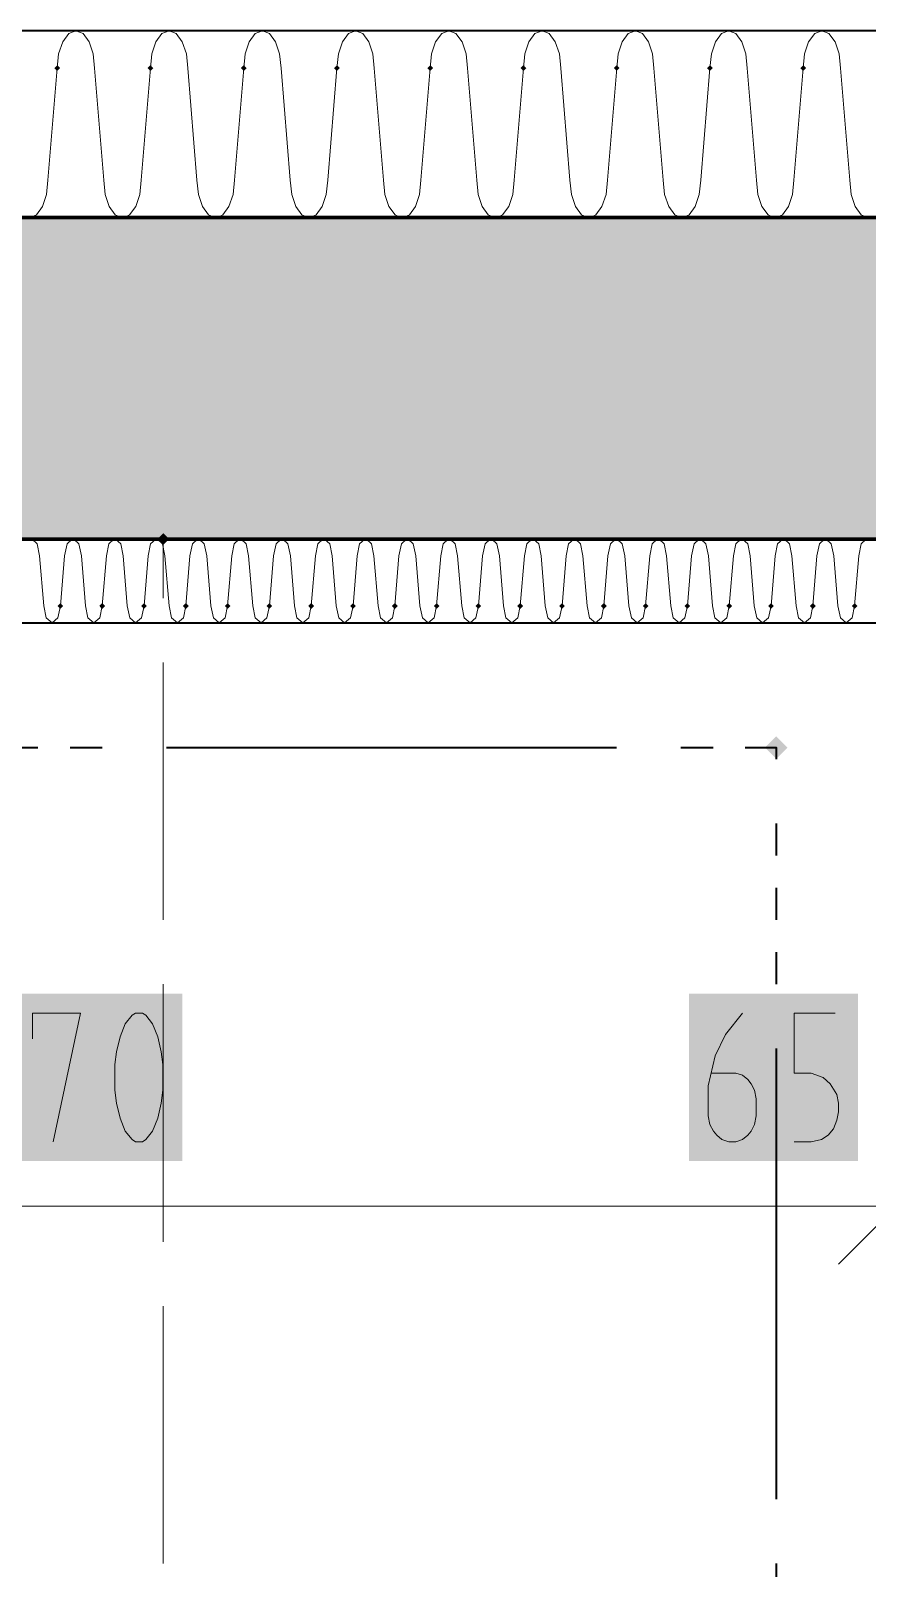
# Model space of a CAD drawing. Header units: millimetres. Extents: x 0 to 594, y 0 to 420.
# Drawn here: x 375.04 to 380.33, y 286.18 to 295.89 of the extents above; entities that cross this region are included whole.
import ezdxf

# ---------------------------------------------------------------- set-up
doc = ezdxf.new("R2010")
doc.units = ezdxf.units.MM
doc.header["$LTSCALE"] = 8
for name, color, linetype in [('PDF_Dopravni znaceni', 7, 'Continuous'), ('PDF_Koty delkove', 7, 'Continuous'), ('PDF_Pozarni useky', 3, 'Continuous'), ('PDF_Steny obvodove nosne', 7, 'Continuous'), ('PDF_Steny sendvic', 7, 'Continuous'), ('PDF_Zatepleni', 7, 'Continuous')]:
    doc.layers.add(name, color=color, linetype=linetype)

msp = doc.modelspace()

# ---------------------------------------------------------------- linework, layer by layer
at = {"layer": 'PDF_Dopravni znaceni', "lineweight": 18}
for points in [[(375.8817, 292.6775), (375.8817, 292.3038)], [(375.8817, 291.8975), (375.8817, 290.2722)], [(375.8817, 289.8659), (375.8817, 288.2406)], [(375.8817, 287.8343), (375.8817, 286.209)]]:
    msp.add_lwpolyline(points, dxfattribs=at)
at = {"layer": 'PDF_Dopravni znaceni', "lineweight": 18, "transparency": 33554559}
msp.add_solid([(375.8817, 292.714), (375.9183, 292.6775), (375.8452, 292.6775), (375.8817, 292.6409)], dxfattribs=at)
at = {"layer": 'PDF_Koty delkove', "lineweight": 18}
for points in [[(375.0556, 289.5222), (375.0556, 289.6839), (375.3592, 289.6839), (375.1863, 288.8712)], [(375.7493, 289.6839), (375.7064, 289.6839), (375.6843, 289.6709), (375.6414, 289.6164), (375.6089, 289.5352), (375.5868, 289.4401), (375.5757, 289.3596), (375.5757, 289.1971), (375.5868, 289.1158), (375.6089, 289.0208), (375.6414, 288.9395), (375.6843, 288.885), (375.7064, 288.8712), (375.7493, 288.8712), (375.7714, 288.885), (375.8143, 288.9395), (375.8468, 289.0208), (375.8683, 289.1158), (375.8793, 289.1971)], [(375.8793, 289.1971), (375.8793, 289.3596), (375.8683, 289.4401), (375.8468, 289.5352), (375.8143, 289.6164), (375.7714, 289.6709), (375.7493, 289.6839)], [(379.3467, 289.3052), (379.4982, 289.3052), (379.5418, 289.2914), (379.5742, 289.2646), (379.5957, 289.2369), (379.6172, 289.1971), (379.6282, 289.1427), (379.6282, 289.0346), (379.6172, 288.9801), (379.5957, 288.9395), (379.5742, 288.9127), (379.5418, 288.885), (379.4982, 288.8712), (379.4553, 288.8712), (379.4117, 288.885), (379.3792, 288.9127), (379.3578, 288.9395), (379.3357, 288.9801), (379.3246, 289.0346), (379.3246, 289.2239), (379.3682, 289.4133), (379.4332, 289.549), (379.5418, 289.6839)], [(380.1269, 289.6839), (379.8668, 289.6839), (379.8668, 289.3052), (379.9754, 289.3052), (380.0508, 289.2776), (380.0943, 289.2369), (380.1373, 289.1695), (380.1483, 289.1158), (380.1483, 289.0614), (380.1373, 289.0069), (380.1158, 288.9533)], [(380.1158, 288.9533), (380.0833, 288.9127), (380.0404, 288.885), (379.9754, 288.8712), (379.8668, 288.8712)], [(380.1481, 288.0992), (380.8795, 288.8306)], [(369.3808, 288.4649), (380.5138, 288.4649), (381.042, 288.4649), (381.8546, 288.4649), (385.6334, 288.4649), (387.7056, 288.4649)]]:
    msp.add_lwpolyline(points, dxfattribs=at)
at = {"layer": 'PDF_Koty delkove', "color": 7, "lineweight": 18, "true_color": 0xffffff, "transparency": 33554559}
for points in [[(373.8935, 288.7493), (376.001, 288.7493), (373.8935, 289.8058), (376.001, 289.8058)], [(379.2027, 288.7493), (380.27, 288.7493), (379.2027, 289.8058), (380.27, 289.8058)]]:
    msp.add_solid(points, dxfattribs=at)
at = {"layer": 'PDF_Pozarni useky', "lineweight": 35}
for points in [[(374.8859, 291.361), (375.0891, 291.361)], [(375.2923, 291.361), (375.4954, 291.361)], [(375.9017, 291.361), (378.746, 291.361)], [(379.1523, 291.361), (379.3555, 291.361)], [(379.5586, 291.361), (379.7546, 291.361), (379.7546, 291.288)], [(379.7546, 290.8817), (379.7546, 290.6785)], [(379.7546, 290.4754), (379.7546, 290.2722)], [(379.7546, 290.0691), (379.7546, 289.8659)], [(379.7546, 289.4596), (379.7546, 286.6153)], [(379.7546, 286.209), (379.7546, 286.0059)]]:
    msp.add_lwpolyline(points, dxfattribs=at)
at = {"layer": 'PDF_Pozarni useky', "lineweight": 35, "transparency": 33554559}
for points in [[(379.7546, 291.4321), (379.8257, 291.361), (379.6835, 291.361), (379.7546, 291.2899)], [(379.6835, 291.361), (379.7546, 291.4321), (379.7546, 291.2899), (379.8257, 291.361)]]:
    msp.add_solid(points, dxfattribs=at)
at = {"layer": 'PDF_Steny obvodove nosne', "lineweight": 70}
msp.add_lwpolyline([(385.6334, 294.7091), (369.909, 294.7091), (369.909, 292.6775), (381.042, 292.6775), (381.8546, 292.6775), (385.6334, 292.6775), (385.6334, 288.208), (385.6334, 287.3953), (385.6334, 286.8671), (385.6334, 259.3187)], dxfattribs=at)
at = {"layer": 'PDF_Steny obvodove nosne', "color": 9, "lineweight": 9, "true_color": 0xc0c0c0, "transparency": 33554559}
msp.add_solid([(369.909, 292.6775), (385.6334, 292.6775), (369.909, 294.7091), (385.6334, 294.7091)], dxfattribs=at)
at = {"layer": 'PDF_Steny sendvic', "lineweight": 35}
for points in [[(369.909, 295.8874), (369.3808, 295.8874), (369.3808, 292.1493), (369.909, 292.1493), (380.5138, 292.1493), (380.5138, 287.3953)], [(381.042, 287.3953), (381.042, 292.1493), (381.042, 292.6775), (369.909, 292.6775), (369.909, 294.7091)]]:
    msp.add_lwpolyline(points, dxfattribs=at)
at = {"layer": 'PDF_Steny sendvic', "lineweight": 9}
for points in [[(375.0998, 292.5718), (375.0843, 292.6469), (375.0523, 292.6774)], [(375.3053, 292.6774), (375.2733, 292.6469), (375.2578, 292.5718)], [(375.3639, 292.5718), (375.3484, 292.6469), (375.3164, 292.6774)], [(375.5694, 292.6774), (375.5374, 292.6469), (375.5219, 292.5718)], [(375.628, 292.5718), (375.6125, 292.6469), (375.5805, 292.6774)], [(375.8335, 292.6774), (375.8016, 292.6469), (375.786, 292.5718)], [(375.8922, 292.5718), (375.8766, 292.6469), (375.8446, 292.6774)], [(376.0976, 292.6774), (376.0657, 292.6469), (376.0501, 292.5718)], [(376.1563, 292.5718), (376.1407, 292.6469), (376.1087, 292.6774)], [(376.3618, 292.6774), (376.3298, 292.6469), (376.3142, 292.5718)], [(376.4204, 292.5718), (376.4048, 292.6469), (376.3728, 292.6774)], [(376.6259, 292.6774), (376.5939, 292.6469), (376.5783, 292.5718)], [(376.6845, 292.5718), (376.6689, 292.6469), (376.637, 292.6774)], [(376.89, 292.6774), (376.858, 292.6469), (376.8424, 292.5718)], [(376.9486, 292.5718), (376.9331, 292.6469), (376.9011, 292.6774)], [(377.1541, 292.6774), (377.1221, 292.6469), (377.1065, 292.5718)], [(377.2127, 292.5718), (377.1972, 292.6469), (377.1652, 292.6774)], [(377.4182, 292.6774), (377.3862, 292.6469), (377.3706, 292.5718)], [(377.4768, 292.5718), (377.4613, 292.6469), (377.4293, 292.6774)], [(377.6823, 292.6774), (377.6503, 292.6469), (377.6347, 292.5718)], [(377.7409, 292.5718), (377.7254, 292.6469), (377.6934, 292.6774)], [(377.9464, 292.6774), (377.9144, 292.6469), (377.8989, 292.5718)], [(378.005, 292.5718), (377.9895, 292.6469), (377.9575, 292.6774)], [(378.2105, 292.6774), (378.1785, 292.6469), (378.163, 292.5718)], [(378.2691, 292.5718), (378.2536, 292.6469), (378.2216, 292.6774)], [(378.4746, 292.6774), (378.4426, 292.6469), (378.4271, 292.5718)], [(378.5332, 292.5718), (378.5177, 292.6469), (378.4857, 292.6774)], [(378.7387, 292.6774), (378.7067, 292.6469), (378.6912, 292.5718)], [(378.7974, 292.5718), (378.7818, 292.6469), (378.7498, 292.6774)], [(379.0028, 292.6774), (378.9708, 292.6469), (378.9553, 292.5718)], [(379.0615, 292.5718), (379.0459, 292.6469), (379.0139, 292.6774)], [(379.2669, 292.6774), (379.2349, 292.6469), (379.2194, 292.5718)], [(379.3256, 292.5718), (379.31, 292.6469), (379.278, 292.6774)], [(379.531, 292.6774), (379.499, 292.6469), (379.4835, 292.5718)], [(379.5897, 292.5718), (379.5741, 292.6469), (379.5421, 292.6774)], [(379.7951, 292.6774), (379.7632, 292.6469), (379.7476, 292.5718)], [(379.8538, 292.5718), (379.8382, 292.6469), (379.8062, 292.6774)], [(380.0592, 292.6774), (380.0273, 292.6469), (380.0117, 292.5718)], [(380.1179, 292.5718), (380.1023, 292.6469), (380.0703, 292.6774)], [(380.3234, 292.6774), (380.2914, 292.6469), (380.2758, 292.5718)], [(375.126, 292.2549), (375.0998, 292.5718)], [(375.2578, 292.5718), (375.2316, 292.2549)], [(375.2578, 292.5718), (375.2578, 292.5718)], [(375.3901, 292.2549), (375.3639, 292.5718)], [(375.5219, 292.5718), (375.4957, 292.2549)], [(375.5219, 292.5718), (375.5219, 292.5718)], [(375.6542, 292.2549), (375.628, 292.5718)], [(375.786, 292.5718), (375.7598, 292.2549)], [(375.786, 292.5718), (375.786, 292.5718)], [(375.9183, 292.2549), (375.8922, 292.5718)], [(376.0501, 292.5718), (376.0239, 292.2549)], [(376.0501, 292.5718), (376.0501, 292.5718)], [(376.1824, 292.2549), (376.1563, 292.5718)], [(376.3142, 292.5718), (376.2881, 292.2549)], [(376.3142, 292.5718), (376.3142, 292.5718)], [(376.4465, 292.2549), (376.4204, 292.5718)], [(376.5783, 292.5718), (376.5522, 292.2549)], [(376.5783, 292.5718), (376.5783, 292.5718)], [(376.7106, 292.2549), (376.6845, 292.5718)], [(376.8424, 292.5718), (376.8163, 292.2549)], [(376.8424, 292.5718), (376.8424, 292.5718)], [(376.9747, 292.2549), (376.9486, 292.5718)], [(377.1065, 292.5718), (377.0804, 292.2549)], [(377.1065, 292.5718), (377.1065, 292.5718)], [(377.2388, 292.2549), (377.2127, 292.5718)], [(377.3706, 292.5718), (377.3445, 292.2549)], [(377.3706, 292.5718), (377.3706, 292.5718)], [(377.5029, 292.2549), (377.4768, 292.5718)], [(377.6347, 292.5718), (377.6086, 292.2549)], [(377.6347, 292.5718), (377.6347, 292.5718)], [(377.7671, 292.2549), (377.7409, 292.5718)], [(377.8989, 292.5718), (377.8727, 292.2549)], [(377.8989, 292.5718), (377.8989, 292.5718)], [(378.0312, 292.2549), (378.005, 292.5718)], [(378.163, 292.5718), (378.1368, 292.2549)], [(378.163, 292.5718), (378.163, 292.5718)], [(378.2953, 292.2549), (378.2691, 292.5718)], [(378.4271, 292.5718), (378.4009, 292.2549)], [(378.4271, 292.5718), (378.4271, 292.5718)], [(378.5594, 292.2549), (378.5332, 292.5718)], [(378.6912, 292.5718), (378.665, 292.2549)], [(378.6912, 292.5718), (378.6912, 292.5718)], [(378.8235, 292.2549), (378.7974, 292.5718)], [(378.9553, 292.5718), (378.9291, 292.2549)], [(378.9553, 292.5718), (378.9553, 292.5718)], [(379.0876, 292.2549), (379.0615, 292.5718)], [(379.2194, 292.5718), (379.1933, 292.2549)], [(379.2194, 292.5718), (379.2194, 292.5718)], [(379.3517, 292.2549), (379.3256, 292.5718)], [(379.4835, 292.5718), (379.4574, 292.2549)], [(379.4835, 292.5718), (379.4835, 292.5718)], [(379.6158, 292.2549), (379.5897, 292.5718)], [(379.7476, 292.5718), (379.7215, 292.2549)], [(379.7476, 292.5718), (379.7476, 292.5718)], [(379.8799, 292.2549), (379.8538, 292.5718)], [(380.0117, 292.5718), (379.9856, 292.2549)], [(380.0117, 292.5718), (380.0117, 292.5718)], [(380.144, 292.2549), (380.1179, 292.5718)], [(380.2758, 292.5718), (380.2497, 292.2549)], [(380.2758, 292.5718), (380.2758, 292.5718)], [(375.126, 292.2549), (375.1415, 292.1802), (375.1788, 292.1493)], [(375.1788, 292.1493), (375.2162, 292.1802), (375.2316, 292.2549)], [(375.3901, 292.2549), (375.4056, 292.1802), (375.4429, 292.1493)], [(375.4429, 292.1493), (375.4803, 292.1802), (375.4957, 292.2549)], [(375.6542, 292.2549), (375.6697, 292.1802), (375.707, 292.1493)], [(375.707, 292.1493), (375.7444, 292.1802), (375.7598, 292.2549)], [(375.9183, 292.2549), (375.9338, 292.1802), (375.9711, 292.1493)], [(375.9711, 292.1493), (376.0085, 292.1802), (376.0239, 292.2549)], [(376.1824, 292.2549), (376.1979, 292.1802), (376.2352, 292.1493)], [(376.2352, 292.1493), (376.2726, 292.1802), (376.2881, 292.2549)], [(376.4465, 292.2549), (376.462, 292.1802), (376.4994, 292.1493)], [(376.4994, 292.1493), (376.5367, 292.1802), (376.5522, 292.2549)], [(376.7106, 292.2549), (376.7261, 292.1802), (376.7635, 292.1493)], [(376.7635, 292.1493), (376.8008, 292.1802), (376.8163, 292.2549)], [(376.9747, 292.2549), (376.9902, 292.1802), (377.0276, 292.1493)], [(377.0276, 292.1493), (377.0649, 292.1802), (377.0804, 292.2549)], [(377.2388, 292.2549), (377.2543, 292.1802), (377.2917, 292.1493)], [(377.2917, 292.1493), (377.329, 292.1802), (377.3445, 292.2549)], [(377.5029, 292.2549), (377.5184, 292.1802), (377.5558, 292.1493)], [(377.5558, 292.1493), (377.5931, 292.1802), (377.6086, 292.2549)], [(377.7671, 292.2549), (377.7825, 292.1802), (377.8199, 292.1493)], [(377.8199, 292.1493), (377.8572, 292.1802), (377.8727, 292.2549)], [(378.0312, 292.2549), (378.0466, 292.1802), (378.084, 292.1493)], [(378.084, 292.1493), (378.1214, 292.1802), (378.1368, 292.2549)], [(378.2953, 292.2549), (378.3107, 292.1802), (378.3481, 292.1493)], [(378.3855, 292.1802), (378.4009, 292.2549)], [(378.5594, 292.2549), (378.5749, 292.1802), (378.6122, 292.1493)], [(378.6122, 292.1493), (378.6496, 292.1802), (378.665, 292.2549)], [(378.8235, 292.2549), (378.839, 292.1802), (378.8763, 292.1493)], [(378.8763, 292.1493), (378.9137, 292.1802), (378.9291, 292.2549)], [(379.0876, 292.2549), (379.1031, 292.1802), (379.1404, 292.1493)], [(379.1404, 292.1493), (379.1778, 292.1802), (379.1933, 292.2549)], [(379.3517, 292.2549), (379.3672, 292.1802), (379.4045, 292.1493)], [(379.4045, 292.1493), (379.4419, 292.1802), (379.4574, 292.2549)], [(379.6158, 292.2549), (379.6313, 292.1802), (379.6686, 292.1493)], [(379.6686, 292.1493), (379.706, 292.1802), (379.7215, 292.2549)], [(379.8799, 292.2549), (379.8954, 292.1802), (379.9327, 292.1493)], [(379.9327, 292.1493), (379.9701, 292.1802), (379.9856, 292.2549)], [(380.144, 292.2549), (380.1595, 292.1802), (380.1968, 292.1493)], [(380.1968, 292.1493), (380.2342, 292.1802), (380.2497, 292.2549)], [(376.7635, 292.1493), (376.7635, 292.1493)], [(378.3481, 292.1493), (378.3855, 292.1802)]]:
    msp.add_lwpolyline(points, dxfattribs=at)
at = {"layer": 'PDF_Steny sendvic', "lineweight": 9, "transparency": 33554559}
for points in [[(375.2316, 292.2732), (375.2499, 292.2549), (375.2134, 292.2549), (375.2316, 292.2366)], [(375.4957, 292.2732), (375.514, 292.2549), (375.4775, 292.2549), (375.4957, 292.2366)], [(375.7598, 292.2732), (375.7781, 292.2549), (375.7416, 292.2549), (375.7598, 292.2366)], [(376.0239, 292.2732), (376.0422, 292.2549), (376.0057, 292.2549), (376.0239, 292.2366)], [(376.2881, 292.2732), (376.3064, 292.2549), (376.2698, 292.2549), (376.2881, 292.2366)], [(376.5522, 292.2732), (376.5705, 292.2549), (376.5339, 292.2549), (376.5522, 292.2366)], [(376.8163, 292.2732), (376.8346, 292.2549), (376.798, 292.2549), (376.8163, 292.2366)], [(377.0804, 292.2732), (377.0987, 292.2549), (377.0621, 292.2549), (377.0804, 292.2366)], [(377.3445, 292.2732), (377.3628, 292.2549), (377.3262, 292.2549), (377.3445, 292.2366)], [(377.6086, 292.2732), (377.6269, 292.2549), (377.5903, 292.2549), (377.6086, 292.2366)], [(377.8727, 292.2732), (377.891, 292.2549), (377.8544, 292.2549), (377.8727, 292.2366)], [(378.1368, 292.2732), (378.1551, 292.2549), (378.1185, 292.2549), (378.1368, 292.2366)], [(378.4009, 292.2732), (378.4192, 292.2549), (378.3826, 292.2549), (378.4009, 292.2366)], [(378.665, 292.2732), (378.6833, 292.2549), (378.6467, 292.2549), (378.665, 292.2366)], [(378.9291, 292.2732), (378.9474, 292.2549), (378.9108, 292.2549), (378.9291, 292.2366)], [(379.1933, 292.2732), (379.2115, 292.2549), (379.175, 292.2549), (379.1933, 292.2366)], [(379.4574, 292.2732), (379.4756, 292.2549), (379.4391, 292.2549), (379.4574, 292.2366)], [(379.7215, 292.2732), (379.7397, 292.2549), (379.7032, 292.2549), (379.7215, 292.2366)], [(379.9856, 292.2732), (380.0038, 292.2549), (379.9673, 292.2549), (379.9856, 292.2366)], [(380.2497, 292.2732), (380.268, 292.2549), (380.2314, 292.2549), (380.2497, 292.2366)]]:
    msp.add_solid(points, dxfattribs=at)
at = {"layer": 'PDF_Zatepleni', "lineweight": 35}
for points in [[(369.909, 294.7091), (385.6334, 294.7091), (385.6334, 295.8874)], [(384.4551, 295.8874), (369.909, 295.8874)]]:
    msp.add_lwpolyline(points, dxfattribs=at)
at = {"layer": 'PDF_Zatepleni', "lineweight": 9}
for points in [[(375.3293, 295.8874), (375.2842, 295.8694), (375.2459, 295.8184)], [(375.4471, 295.6517), (375.4381, 295.7419), (375.4126, 295.8184), (375.3744, 295.8694), (375.3293, 295.8874)], [(375.9184, 295.8874), (375.8733, 295.8694), (375.8351, 295.8184), (375.8096, 295.7419), (375.8006, 295.6517)], [(376.0363, 295.6517), (376.0273, 295.7419), (376.0018, 295.8184), (375.9635, 295.8694), (375.9184, 295.8874)], [(376.5076, 295.8874), (376.4625, 295.8694), (376.4243, 295.8184), (376.3987, 295.7419), (376.3898, 295.6517)], [(376.6254, 295.6517), (376.6164, 295.7419), (376.5909, 295.8184), (376.5527, 295.8694), (376.5076, 295.8874)], [(377.0968, 295.8874), (377.0517, 295.8694), (377.0134, 295.8184), (376.9879, 295.7419), (376.9789, 295.6517)], [(377.1801, 295.8184), (377.1418, 295.8694), (377.0968, 295.8874)], [(377.6859, 295.8874), (377.6408, 295.8694), (377.6026, 295.8184), (377.5771, 295.7419), (377.5681, 295.6517)], [(377.8037, 295.6517), (377.7948, 295.7419), (377.7692, 295.8184), (377.731, 295.8694), (377.6859, 295.8874)], [(378.2751, 295.8874), (378.23, 295.8694), (378.1918, 295.8184), (378.1662, 295.7419), (378.1573, 295.6517)], [(378.3929, 295.6517), (378.384, 295.7419), (378.3584, 295.8184), (378.3202, 295.8694), (378.2751, 295.8874)], [(378.8642, 295.8874), (378.8192, 295.8694), (378.7809, 295.8184), (378.7554, 295.7419), (378.7464, 295.6517)], [(378.9821, 295.6517), (378.9731, 295.7419), (378.9476, 295.8184), (378.9093, 295.8694), (378.8642, 295.8874)], [(379.5712, 295.6517), (379.5623, 295.7419), (379.5367, 295.8184), (379.4985, 295.8694), (379.4534, 295.8874), (379.4083, 295.8694), (379.3701, 295.8184), (379.3445, 295.7419), (379.3356, 295.6517)], [(380.0426, 295.8874), (379.9975, 295.8694), (379.9593, 295.8184), (379.9337, 295.7419), (379.9247, 295.6517)], [(380.1604, 295.6517), (380.1514, 295.7419), (380.1259, 295.8184), (380.0877, 295.8694), (380.0426, 295.8874)], [(375.2459, 295.8184), (375.2204, 295.7419), (375.2114, 295.6517)], [(377.2146, 295.6517), (377.2056, 295.7419), (377.1801, 295.8184)], [(375.1531, 294.9447), (375.2114, 295.6517)], [(375.4471, 295.6517), (375.5054, 294.9447)], [(375.7423, 294.9447), (375.8006, 295.6517)], [(376.0363, 295.6517), (376.0946, 294.9447)], [(376.3314, 294.9447), (376.3898, 295.6517)], [(376.6254, 295.6517), (376.6837, 294.9447)], [(376.9206, 294.9447), (376.9789, 295.6517)], [(377.2146, 295.6517), (377.2729, 294.9447)], [(377.5098, 294.9447), (377.5681, 295.6517)], [(377.8037, 295.6517), (377.8621, 294.9447)], [(378.0989, 294.9447), (378.1573, 295.6517)], [(378.3929, 295.6517), (378.4513, 294.9447)], [(378.6881, 294.9447), (378.7464, 295.6517)], [(378.9821, 295.6517), (379.0404, 294.9447)], [(379.2772, 294.9447), (379.3356, 295.6517)], [(379.5712, 295.6517), (379.6296, 294.9447)], [(379.8664, 294.9447), (379.9247, 295.6517)], [(380.1604, 295.6517), (380.2187, 294.9447)], [(375.0471, 294.7092), (375.08, 294.7259), (375.1184, 294.7773), (375.1441, 294.8541), (375.1531, 294.9447)], [(375.1531, 294.9447), (375.1531, 294.9447)], [(375.5054, 294.9447), (375.5144, 294.8541), (375.5401, 294.7773), (375.5785, 294.7259), (375.6115, 294.7092)], [(375.6362, 294.7092), (375.6692, 294.7259), (375.7076, 294.7773), (375.7332, 294.8541), (375.7423, 294.9447)], [(375.7423, 294.9447), (375.7423, 294.9447)], [(376.0946, 294.9447), (376.1036, 294.8541), (376.1293, 294.7773), (376.1677, 294.7259), (376.2006, 294.7092)], [(376.2254, 294.7092), (376.2583, 294.7259), (376.2967, 294.7773), (376.3224, 294.8541), (376.3314, 294.9447)], [(376.3314, 294.9447), (376.3314, 294.9447)], [(376.6837, 294.9447), (376.6928, 294.8541), (376.7184, 294.7773), (376.7569, 294.7259), (376.7898, 294.7092)], [(376.8146, 294.7092), (376.8475, 294.7259), (376.8859, 294.7773), (376.9116, 294.8541), (376.9206, 294.9447)], [(376.9206, 294.9447), (376.9206, 294.9447)], [(377.2729, 294.9447), (377.2819, 294.8541), (377.3076, 294.7773), (377.346, 294.7259), (377.379, 294.7092)], [(377.4037, 294.7092), (377.4367, 294.7259), (377.4751, 294.7773), (377.5007, 294.8541), (377.5098, 294.9447)], [(377.5098, 294.9447), (377.5098, 294.9447)], [(377.8621, 294.9447), (377.8711, 294.8541), (377.8968, 294.7773), (377.9352, 294.7259), (377.9681, 294.7092)], [(377.9929, 294.7092), (378.0258, 294.7259), (378.0642, 294.7773), (378.0899, 294.8541), (378.0989, 294.9447)], [(378.0989, 294.9447), (378.0989, 294.9447)], [(378.4513, 294.9447), (378.4602, 294.8541), (378.4859, 294.7773), (378.5244, 294.7259), (378.5573, 294.7092)], [(378.582, 294.7092), (378.615, 294.7259), (378.6534, 294.7773), (378.6791, 294.8541), (378.6881, 294.9447)], [(378.6881, 294.9447), (378.6881, 294.9447)], [(379.0404, 294.9447), (379.0494, 294.8541), (379.0751, 294.7773), (379.1135, 294.7259), (379.1464, 294.7092)], [(379.1712, 294.7092), (379.2041, 294.7259), (379.2426, 294.7773), (379.2682, 294.8541), (379.2772, 294.9447)], [(379.2772, 294.9447), (379.2772, 294.9447)], [(379.2772, 294.9447), (379.2772, 294.9447)], [(379.6296, 294.9447), (379.6386, 294.8541), (379.6643, 294.7773), (379.7027, 294.7259), (379.7356, 294.7092)], [(379.7933, 294.7259), (379.8317, 294.7773), (379.8574, 294.8541), (379.8664, 294.9447)], [(379.8664, 294.9447), (379.8664, 294.9447)], [(380.2187, 294.9447), (380.2277, 294.8541), (380.2534, 294.7773), (380.2918, 294.7259), (380.3248, 294.7092)], [(379.7604, 294.7092), (379.7933, 294.7259)]]:
    msp.add_lwpolyline(points, dxfattribs=at)
at = {"layer": 'PDF_Zatepleni', "lineweight": 9, "transparency": 33554559}
for points in [[(375.2114, 295.67), (375.2297, 295.6517), (375.1932, 295.6517), (375.2114, 295.6334)], [(375.8006, 295.67), (375.8189, 295.6517), (375.7823, 295.6517), (375.8006, 295.6334)], [(376.3898, 295.67), (376.4081, 295.6517), (376.3715, 295.6517), (376.3898, 295.6334)], [(376.9789, 295.67), (376.9972, 295.6517), (376.9606, 295.6517), (376.9789, 295.6334)], [(377.5681, 295.67), (377.5864, 295.6517), (377.5498, 295.6517), (377.5681, 295.6334)], [(378.1573, 295.67), (378.1755, 295.6517), (378.139, 295.6517), (378.1573, 295.6334)], [(378.7464, 295.67), (378.7647, 295.6517), (378.7281, 295.6517), (378.7464, 295.6334)], [(379.3356, 295.67), (379.3538, 295.6517), (379.3173, 295.6517), (379.3356, 295.6334)], [(379.9247, 295.67), (379.943, 295.6517), (379.9065, 295.6517), (379.9247, 295.6334)]]:
    msp.add_solid(points, dxfattribs=at)

doc.saveas('drawing.dxf')
